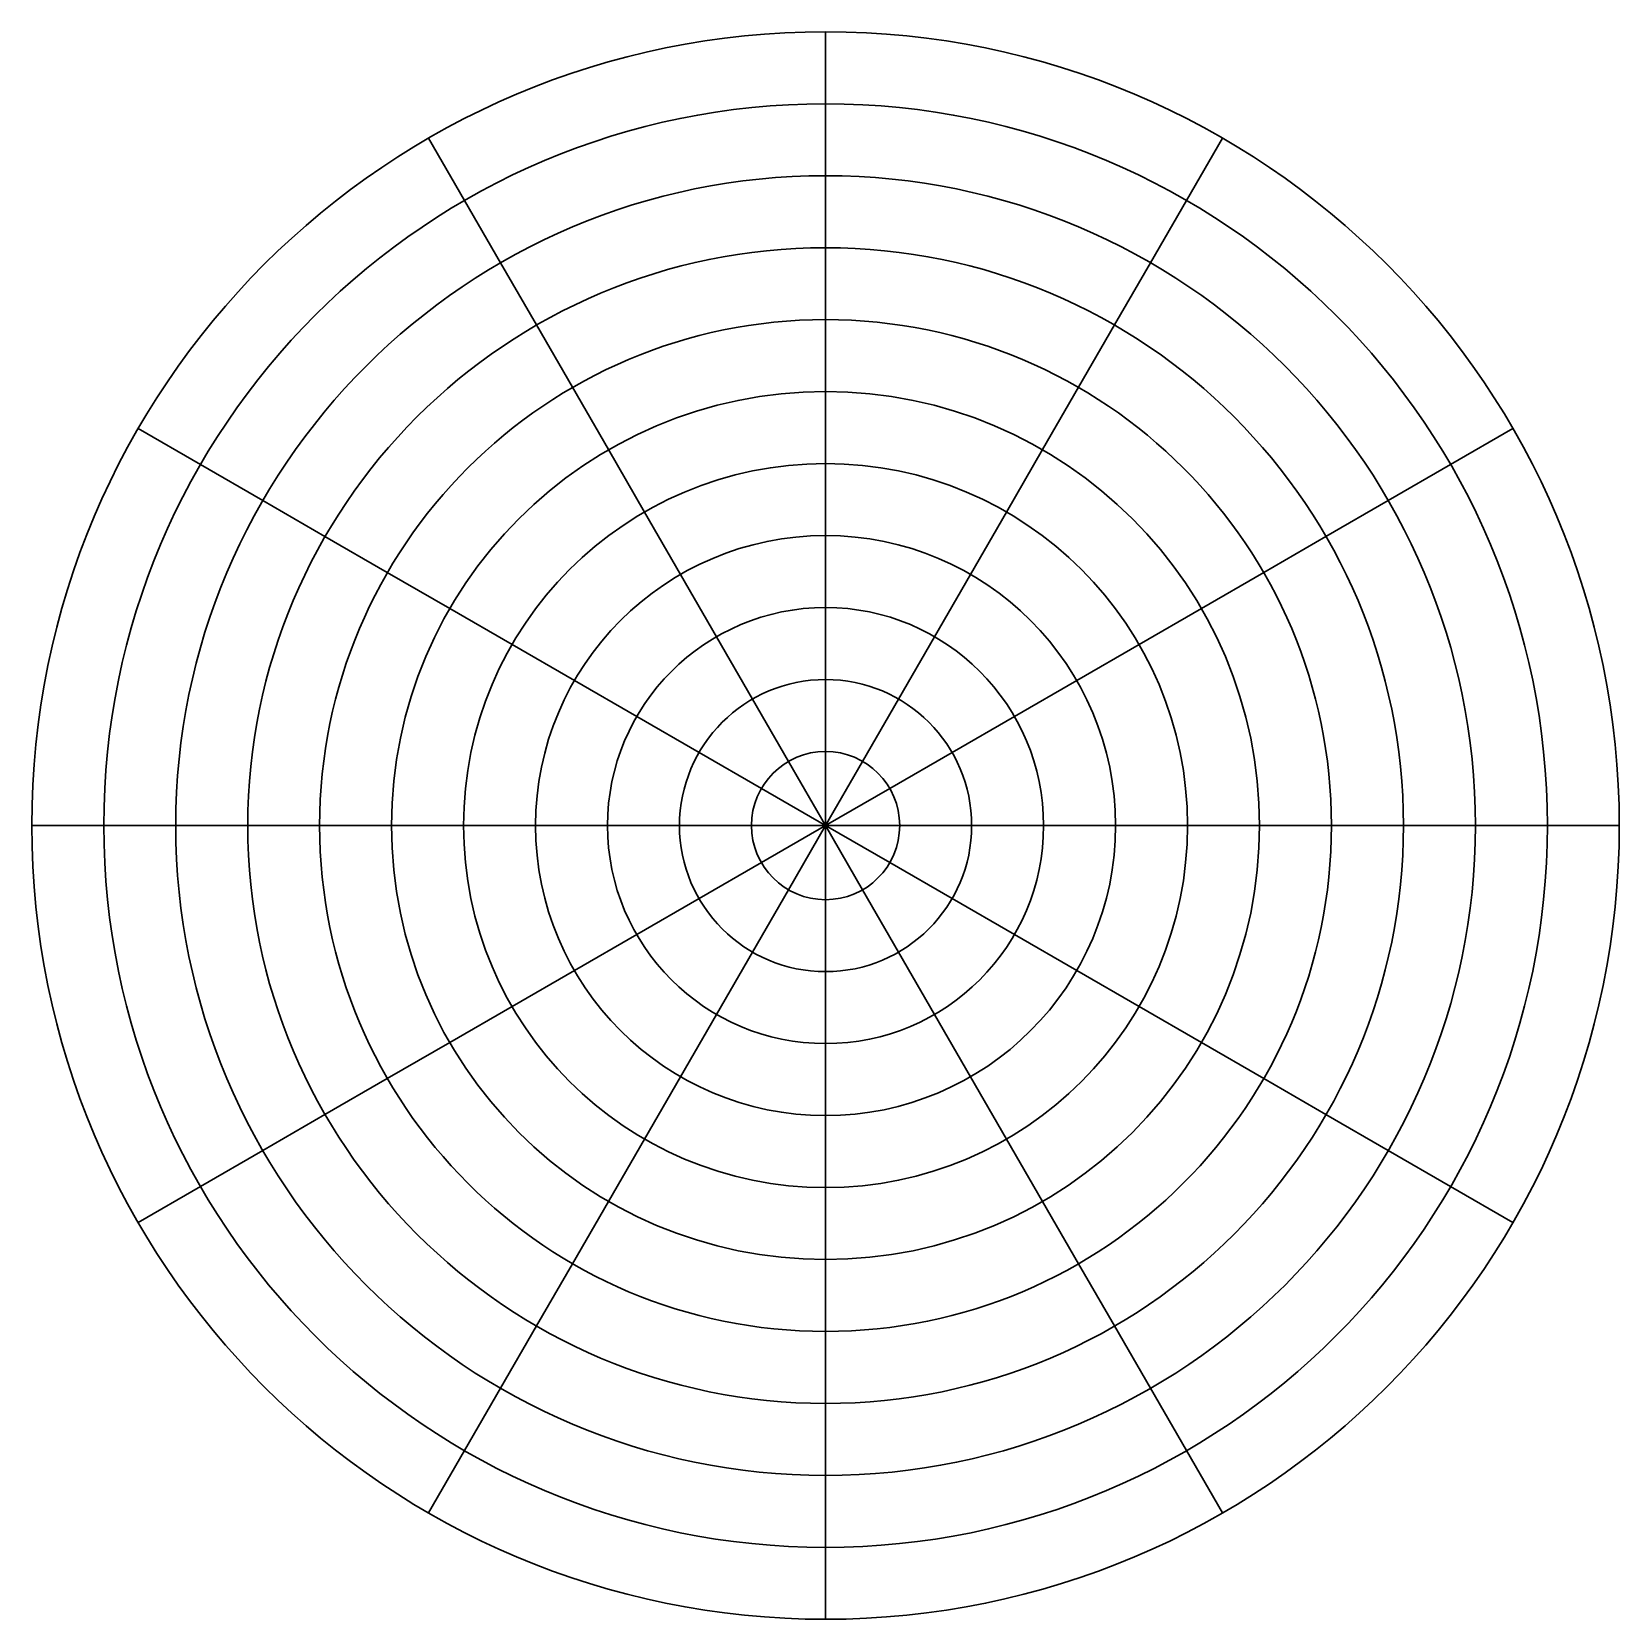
# Model space of a CAD drawing. Header units: millimetres. Extents: x 939 to 21029, y -693 to 9787.
# Drawn here: x 19926 to 21029, y -296 to 807 of the extents above; entities that cross this region are included whole.
import ezdxf

# ---------------------------------------------------------------- set-up
doc = ezdxf.new("R2010")
doc.units = ezdxf.units.MM
for name, color, linetype, lineweight in [('橘黄色', 30, 'Continuous', 30), ('浅蓝色', 141, 'Continuous', 30), ('灰色', 9, 'Continuous', 30), ('黑白', 7, 'Continuous', 30)]:
    doc.layers.add(name, color=color, linetype=linetype, lineweight=lineweight)

msp = doc.modelspace()

# ---------------------------------------------------------------- linework, layer by layer
at = {"layer": '橘黄色'}
for p, q in [((20477.9, 756.5), (20477.9, 806.5)), ((20227.1, 689.4), (20202.1, 732.7)), ((20728.6, 689.4), (20753.6, 732.7)), ((20477.9, 656.5), (20477.9, 706.5)), ((20277.1, 602.8), (20252.1, 646.1)), ((20678.6, 602.8), (20703.6, 646.1)), ((20477.9, 556.5), (20477.9, 606.5)), ((20327.1, 516.2), (20302.1, 559.5)), ((20628.6, 516.2), (20653.6, 559.5)), ((20043.5, 505.8), (20000.2, 530.8)), ((20912.2, 505.8), (20955.5, 530.8)), ((20477.9, 456.5), (20477.9, 506.5)), ((20130.1, 455.8), (20086.8, 480.8)), ((20825.6, 455.8), (20868.9, 480.8)), ((20377.1, 429.5), (20352.1, 472.8)), ((20578.6, 429.5), (20603.6, 472.8)), ((20216.8, 405.8), (20173.4, 430.8)), ((20739, 405.8), (20782.3, 430.8)), ((20477.9, 356.5), (20477.9, 406.5)), ((20427.1, 342.9), (20402.1, 386.2)), ((20528.6, 342.9), (20553.6, 386.2)), ((20303.4, 355.8), (20260.1, 380.8)), ((20652.4, 355.8), (20695.7, 380.8)), ((20390, 305.8), (20346.7, 330.8)), ((20565.8, 305.8), (20609.1, 330.8)), ((20477.9, 255), (20452.1, 299.6)), ((20477.9, 255), (20477.9, 306.5)), ((20477.9, 255), (20503.6, 299.6)), ((20477.9, 255), (20433.3, 280.8)), ((20477.9, 255), (20522.5, 280.8)), ((19976.4, 255), (19926.4, 255)), ((20076.4, 255), (20026.4, 255)), ((20176.4, 255), (20126.4, 255)), ((20276.4, 255), (20226.4, 255)), ((20376.4, 255), (20326.4, 255)), ((20477.9, 255), (20426.4, 255)), ((20477.9, 255), (20433.3, 229.3)), ((20477.9, 255), (20452.1, 210.4)), ((20477.9, 255), (20522.5, 229.3)), ((20477.9, 255), (20503.6, 210.4)), ((20477.9, 255), (20477.9, 203.5)), ((20477.9, 255), (20529.4, 255)), ((20579.4, 255), (20629.4, 255)), ((20679.4, 255), (20729.4, 255)), ((20779.4, 255), (20829.4, 255)), ((20879.4, 255), (20929.4, 255)), ((20979.4, 255), (21029.4, 255)), ((20390, 204.3), (20346.7, 179.3)), ((20565.8, 204.3), (20609.1, 179.3)), ((20427.1, 167.1), (20402.1, 123.8)), ((20528.6, 167.1), (20553.6, 123.8)), ((20303.4, 154.3), (20260.1, 129.3)), ((20477.9, 153.5), (20477.9, 103.5)), ((20652.4, 154.3), (20695.7, 129.3)), ((20216.8, 104.3), (20173.4, 79.3)), ((20739, 104.3), (20782.3, 79.3)), ((20377.1, 80.5), (20352.1, 37.2)), ((20578.6, 80.5), (20603.6, 37.2)), ((20130.1, 54.3), (20086.8, 29.3)), ((20477.9, 53.5), (20477.9, 3.5)), ((20825.6, 54.3), (20868.9, 29.3)), ((20043.5, 4.3), (20000.2, -20.7)), ((20912.2, 4.3), (20955.5, -20.7)), ((20327.1, -6.1), (20302.1, -49.4)), ((20628.6, -6.1), (20653.6, -49.4)), ((20477.9, -46.5), (20477.9, -96.5)), ((20277.1, -92.7), (20252.1, -136)), ((20678.6, -92.7), (20703.6, -136)), ((20477.9, -146.5), (20477.9, -196.5)), ((20227.1, -179.3), (20202.1, -222.6)), ((20728.6, -179.3), (20753.6, -222.6)), ((20477.9, -246.5), (20477.9, -296.5))]:
    msp.add_line(p, q, dxfattribs=at)
at = {"layer": '浅蓝色'}
for p, q in [((20477.9, 706.5), (20477.9, 756.5)), ((20252.1, 646.1), (20227.1, 689.4)), ((20703.6, 646.1), (20728.6, 689.4)), ((20477.9, 606.5), (20477.9, 656.5)), ((20302.1, 559.5), (20277.1, 602.8)), ((20653.6, 559.5), (20678.6, 602.8)), ((20477.9, 506.5), (20477.9, 556.5)), ((20352.1, 472.8), (20327.1, 516.2)), ((20603.6, 472.8), (20628.6, 516.2)), ((20086.8, 480.8), (20043.5, 505.8)), ((20868.9, 480.8), (20912.2, 505.8)), ((20173.4, 430.8), (20130.1, 455.8)), ((20477.9, 406.5), (20477.9, 456.5)), ((20782.3, 430.8), (20825.6, 455.8)), ((20402.1, 386.2), (20377.1, 429.5)), ((20553.6, 386.2), (20578.6, 429.5)), ((20260.1, 380.8), (20216.8, 405.8)), ((20695.7, 380.8), (20739, 405.8)), ((20346.7, 330.8), (20303.4, 355.8)), ((20477.9, 306.5), (20477.9, 356.5)), ((20609.1, 330.8), (20652.4, 355.8)), ((20452.1, 299.6), (20427.1, 342.9)), ((20503.6, 299.6), (20528.6, 342.9)), ((20433.3, 280.8), (20390, 305.8)), ((20522.5, 280.8), (20565.8, 305.8)), ((20026.4, 255), (19976.4, 255)), ((20126.4, 255), (20076.4, 255)), ((20226.4, 255), (20176.4, 255)), ((20326.4, 255), (20276.4, 255)), ((20426.4, 255), (20376.4, 255)), ((20529.4, 255), (20579.4, 255)), ((20629.4, 255), (20679.4, 255)), ((20729.4, 255), (20779.4, 255)), ((20829.4, 255), (20879.4, 255)), ((20929.4, 255), (20979.4, 255)), ((20433.3, 229.3), (20390, 204.3)), ((20522.5, 229.3), (20565.8, 204.3)), ((20452.1, 210.4), (20427.1, 167.1)), ((20503.6, 210.4), (20528.6, 167.1)), ((20477.9, 203.5), (20477.9, 153.5)), ((20346.7, 179.3), (20303.4, 154.3)), ((20609.1, 179.3), (20652.4, 154.3)), ((20260.1, 129.3), (20216.8, 104.3)), ((20402.1, 123.8), (20377.1, 80.5)), ((20553.6, 123.8), (20578.6, 80.5)), ((20695.7, 129.3), (20739, 104.3)), ((20477.9, 103.5), (20477.9, 53.5)), ((20173.4, 79.3), (20130.1, 54.3)), ((20782.3, 79.3), (20825.6, 54.3)), ((20352.1, 37.2), (20327.1, -6.1)), ((20603.6, 37.2), (20628.6, -6.1)), ((20086.8, 29.3), (20043.5, 4.3)), ((20868.9, 29.3), (20912.2, 4.3)), ((20477.9, 3.5), (20477.9, -46.5)), ((20302.1, -49.4), (20277.1, -92.7)), ((20653.6, -49.4), (20678.6, -92.7)), ((20477.9, -96.5), (20477.9, -146.5)), ((20252.1, -136), (20227.1, -179.3)), ((20703.6, -136), (20728.6, -179.3)), ((20477.9, -196.5), (20477.9, -246.5))]:
    msp.add_line(p, q, dxfattribs=at)
at = {"layer": '灰色'}
for radius in [551.5, 501.5, 451.5, 401.5, 351.5, 301.5, 251.5, 201.5, 151.5, 101.5, 51.5]:
    msp.add_circle((20477.9, 255), radius, dxfattribs=at)
at = {"layer": '黑白'}
msp.add_circle((20477.9, 255), 1.5, dxfattribs=at)

doc.saveas('drawing.dxf')
